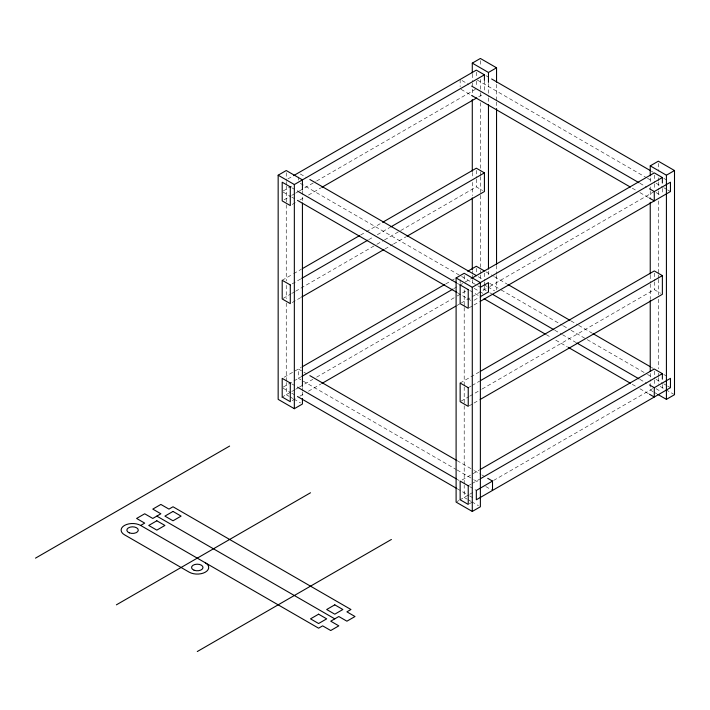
<?xml version="1.0" encoding="UTF-8"?>
<svg xmlns="http://www.w3.org/2000/svg" width="710" height="710" viewBox="0 0 710 710"><rect width="100%" height="100%" fill="white"/><g stroke="black" fill="none" stroke-linecap="round" stroke-linejoin="round"><path stroke-width="0.53" stroke-dasharray="3.55 2.66" d="M287.914 178.911L292.724 176.142M283.157 190.999L293.159 185.221M284.115 199.785L290.807 195.924M291.766 195.374L294.632 193.715M295.591 193.164L298.457 191.505M299.416 190.954L315.675 181.565M316.624 181.014L475.372 89.362M292.2 204.453L296.026 202.252M299.851 200.042L304.634 197.282M308.459 195.072L320.893 187.893M478.682 96.8L482.507 94.59M282.198 280.281L292.724 274.211M293.674 273.652L301.324 269.241M360.618 235.01L365.401 232.25M366.36 231.7L381.661 222.86M292.2 283.849L300.809 278.879M368.703 239.678L373.487 236.918M377.312 234.708L389.746 227.528M283.157 298.413L290.807 293.993M291.766 293.443L294.632 291.783M295.591 291.233L375.918 244.852M376.877 244.302L383.569 240.441M384.527 239.882L476.33 186.881L482.622 190.52M292.2 302.531L300.809 297.561M384.962 248.97L392.612 244.559M393.571 244L406.005 236.829M284.106 377.25L301.324 367.31M445.729 283.938L450.513 281.178M451.462 280.627L454.338 278.968M283.157 387.145L300.809 376.948M453.814 288.606L458.598 285.846M459.556 285.296L470.668 278.879M281.755 397.289L290.807 392.062M291.766 391.512L294.632 389.852M295.591 389.302L298.457 387.642M299.416 387.092L312.799 379.362M316.624 377.152L456.246 296.549M457.204 295.999L468.68 289.369M292.2 400.6L296.026 398.39M299.851 396.18L304.634 393.42M308.459 391.21L320.893 384.03M456.69 305.637L460.515 303.427M461.464 302.877L488.844 287.071M489.793 286.512L654.283 191.549M474.085 300.259L479.472 297.144M469.195 307.749L473.02 305.54M473.978 304.989L479.72 301.67M460.151 383.018L479.277 371.978M469.195 387.136L471.112 386.036M472.061 385.477L479.72 381.066M461.109 401.15L468.76 396.73M469.718 396.18L481.194 389.55M482.143 389L654.283 289.618L660.566 293.257M469.195 405.818L473.02 403.608M473.978 403.058L479.72 399.748M462.068 479.987L479.277 470.047M469.195 485.205L471.112 484.105M472.061 483.554L479.72 479.135M457.009 501.588L458.802 500.55M459.698 500.026L468.76 494.799M469.718 494.249L474.493 491.489M493.619 480.448L652.934 388.468M469.195 503.887L473.02 501.677M485.888 75.65L488.764 77.31M651.327 171.172L653.244 172.273M663.761 178.343L666.628 180.003M477.289 80.026L646.553 177.748M647.502 178.299L652.286 181.059M656.111 183.269L662.803 187.138M663.761 187.688L666.628 189.339M667.586 189.898L670.453 191.549M462.068 80.576L468.76 84.446M639.932 183.269L646.632 187.138M656.075 192.587L660.566 195.188M461.109 89.362L470.668 94.883M632.282 188.194L636.107 190.404M639.932 192.614L648.541 197.575M485.888 271.797L493.539 276.208M494.497 276.767L506.931 283.938M571 320.929L577.691 324.798M578.65 325.349L592.042 333.079M651.327 367.31L653.244 368.41M663.761 374.489L666.628 376.14M300.294 173.977L307.004 177.846M478.238 276.714L483.066 279.5M489.714 283.343L500.239 289.414M501.189 289.964L562.391 325.304M563.349 325.855L570.041 329.715M571 330.274L586.3 339.105M587.259 339.655L646.553 373.886M647.502 374.436L652.286 377.205M656.111 379.406L662.803 383.276M663.761 383.826L666.628 385.486M667.586 386.036L670.453 387.687M484.176 284.817L487.033 286.467M487.983 287.017L494.648 290.86M660.229 386.453L664.986 389.204M665.936 389.755L673.55 394.148M300.294 183.322L488.844 292.174M489.793 292.724L491.71 293.833M554.821 330.274L561.521 334.135M562.471 334.685L575.863 342.415M639.932 379.406L646.632 383.276M656.075 388.725L660.566 391.325M474.191 288.384L478.948 291.135M479.898 291.686L482.756 293.328M653.085 391.671L650.236 390.03L650.236 382.299M654.043 392.222L656.892 393.873M291.766 187.733L294.641 189.392M457.284 283.29L460.151 284.95M469.718 290.47L481.194 297.099M546.221 334.641L550.995 337.401M555.779 340.161L567.254 346.791M632.282 384.332L636.107 386.542M639.932 388.752L648.541 393.722M283.157 192.108L290.816 196.519M291.766 197.078L294.641 198.729M457.284 292.635L466.683 298.058M467.615 298.599L471.351 300.756M306.986 373.984L298.377 369.014L298.377 378.35L456.166 469.452M457.125 460.657L473.384 470.047M474.333 470.597L481.034 474.466M481.983 475.017L484.859 476.676M457.125 470.002L473.384 479.383M474.333 479.942L479.117 482.702M485.809 486.563L492.509 490.433M291.766 383.87L294.632 385.53M457.204 479.383L459.113 480.492M469.638 486.563L476.33 490.433M283.157 388.246L290.807 392.657M291.766 393.216L294.632 394.866M457.204 488.728L468.68 495.349M469.638 495.908L474.413 498.668M289.103 396.34L286.245 394.698L286.245 382.548M290.053 396.89L292.911 398.541M293.86 399.091L300.525 402.934M467.047 499.086L464.198 497.435L464.198 485.285M468.005 499.636L470.854 501.278M471.813 501.828L478.469 505.671M662.368 188.532L662.368 194.025M662.368 384.669L662.368 390.163M658.321 163.406L658.321 171.137M658.321 177.757L658.321 181.077M658.321 182.177L658.321 189.907M658.321 191.008L658.321 196.528M658.321 200.948L658.321 273.829M658.321 274.93L658.321 278.249M658.321 279.349L658.321 294.81M658.321 299.23L658.321 368.792M658.321 373.211L658.321 376.522M658.321 377.622L658.321 384.252M654.283 175.068L654.283 182.763M654.283 183.863L654.283 189.357M654.283 273.137L654.283 280.832M654.283 281.932L654.283 289.618M654.283 371.206L654.283 378.9M654.283 380.001L654.283 385.495M650.236 178.015L650.236 182.434M650.236 186.845L650.236 190.156M650.236 191.265L650.236 198.995M650.236 275.187L650.236 282.917M650.236 284.018L650.236 299.478M650.236 373.46L650.236 381.19M496.547 84.366L496.547 100.926M496.547 102.027L496.547 108.657M496.547 265.46L496.547 274.291M496.547 275.391L496.547 289.751M488.462 83.514L488.462 96.764M488.462 97.865L488.462 103.385M488.462 271.229L488.462 275.649M484.415 80.301L484.415 91.288M484.415 273.137L484.415 280.832M484.415 281.932L484.415 285.225M484.415 286.325L484.415 289.627M480.377 60.669L480.377 66.19M480.377 79.44L480.377 91.59M480.377 92.691L480.377 98.211M480.377 102.63L480.377 171.092M480.377 172.193L480.377 175.503M480.377 176.612L480.377 194.283M480.377 195.383L480.377 269.365M480.377 270.474L480.377 273.785M480.377 274.885L480.377 280.406M476.33 72.207L476.33 77.399M476.33 81.118L476.33 86.62M476.33 170.4L476.33 178.095M476.33 179.195L476.33 186.881M476.33 268.344L476.33 273.536M472.283 74.168L472.283 81.898M472.283 83.008L472.283 96.258M472.283 172.45L472.283 177.97M472.283 182.39L472.283 195.64M472.283 270.723L472.283 274.033M472.283 275.143L472.283 278.453M472.283 279.562L472.283 285.083M464.198 275.48L464.198 281M464.198 289.84L464.198 306.4M464.198 307.51L464.198 385.903M464.198 387.012L464.198 404.682M464.198 405.783L464.198 484.184M460.151 79.476L460.151 86.735M460.151 279.767L460.151 283.911M302.424 190.919L302.424 201.959M302.424 387.474L302.424 390.784M302.424 391.893L302.424 397.414M298.377 177.021L298.377 180.136M286.245 172.743L286.245 180.473M286.245 181.582L286.245 184.893M286.245 185.993L286.245 203.663M286.245 204.764L286.245 280.956M286.245 285.376L286.245 298.626M286.245 303.046L286.245 381.447"/><path stroke-width="1.06" d="M302.424 398.514L302.424 404.034L294.339 408.703L278.16 399.366L278.16 175.21L286.245 170.533L302.424 179.879L302.424 189.819M472.283 73.068L472.283 63.128L480.377 58.46L496.547 67.796L496.547 82.156M293.62 175.618L476.33 70.13L484.415 74.807L484.415 80.301M278.16 175.21L294.339 184.547L484.415 74.807M472.283 63.128L488.462 72.464L496.547 67.796M321.852 187.342L476.765 97.9M302.283 268.691L359.659 235.56M382.61 222.31L476.33 168.199L484.415 172.876L484.415 191.549L406.954 236.27M301.768 278.329L367.753 240.228M390.704 226.978L484.415 172.876M301.768 297.002L384.003 249.521M302.283 366.759L444.771 284.488M456.104 277.947L464.198 273.279L480.377 282.615L480.377 506.771L472.283 511.44L456.104 502.103L456.104 277.947L472.283 287.284L662.368 177.544L662.368 183.038M467.721 271.238L476.33 266.277L484.415 270.945M650.236 175.805L650.236 165.865L658.321 161.197L674.5 170.533L674.5 394.698L666.415 399.366L657.851 394.423M301.768 376.398L452.865 289.165M471.626 278.32L654.283 172.876L662.368 177.544M650.236 165.865L666.415 175.21L674.5 170.533M480.377 287.284L488.462 282.615L488.462 291.952L480.377 296.629M321.852 383.48L455.731 306.188M649.499 188.789L654.283 191.549L670.453 182.213L670.453 191.549L480.67 301.12M35.5 558.14L229.623 446.066M140.651 525.453L144.698 523.119L136.604 518.451L144.698 513.783L152.783 518.451L160.877 513.783L152.783 509.105L160.877 504.437L168.962 509.105L173.009 506.771L350.953 609.508L346.915 611.842L355 616.52L346.915 621.188L338.821 616.52L330.736 621.188L338.821 625.856L330.736 630.524L322.642 625.856L318.604 628.19L140.651 525.453A11.44 6.603 0 0 0 124.472 525.453A11.44 6.603 0 0 0 124.472 534.79L189.179 572.153A11.44 6.603 0 0 0 205.359 572.153A11.44 6.603 0 0 0 205.359 562.817M480.235 371.428L654.283 270.945L662.368 275.613L662.368 294.295L480.67 399.189M480.67 380.516L662.368 275.613M116.387 604.84L310.51 492.767M480.235 469.496L654.283 369.014L662.368 373.682L662.368 379.175M480.67 478.584L662.368 373.682M197.273 651.54L391.396 539.467M492.509 490.433L492.509 481.087L476.33 490.433L476.33 499.769L670.453 387.687L670.453 378.35L654.283 387.687L649.499 384.927M491.631 78.97L650.378 170.613M471.626 86.096L638.982 182.718M471.626 95.442L630.373 187.085M649.499 198.134L654.283 200.894L654.283 191.549M507.89 284.488L570.041 320.379M592.992 333.629L650.378 366.759M309.871 179.506L476.543 275.728M492.669 294.384L553.871 329.715M576.822 342.974L638.982 378.856M297.508 191.052L456.326 282.74M484.06 298.759L545.262 334.09M568.213 347.341L630.373 383.231M649.499 394.272L654.283 397.032L654.283 387.687M297.508 200.389L456.326 292.076M309.853 375.634L456.166 460.107M487.726 478.327L492.509 481.087M297.499 387.181L456.246 478.833M297.499 396.526L456.246 488.178M156.83 516.117L334.783 618.854M666.415 175.21L666.415 399.366M650.236 202.306L650.236 274.078M650.236 300.587L650.236 371.25M496.547 108.657L496.547 264.351M488.462 72.464L488.462 82.404M488.462 104.494L488.462 269.019M472.283 99.569L472.283 171.341M472.283 197.841L472.283 269.623M472.283 287.284L472.283 511.44M302.424 203.069L302.424 386.364M294.339 184.547L294.339 408.703M156.83 520.785L148.736 525.453L156.83 530.121L164.915 525.453L156.83 520.785M173.009 511.44L164.915 516.117L173.009 520.785L181.094 516.117L173.009 511.44M318.604 614.185L310.51 618.854L318.604 623.522L326.689 618.854L318.604 614.185M334.783 604.84L326.689 609.508L334.783 614.185L342.868 609.508L334.783 604.84M290.292 186.881L282.198 182.213L282.198 200.894L290.292 205.563L290.292 186.881M468.236 289.618L460.151 284.95L460.151 303.632L468.236 308.3L468.236 289.618M290.292 284.95L282.198 280.281L282.198 298.963L290.292 303.632L290.292 284.95M468.236 387.687L460.151 383.018L460.151 401.7L468.236 406.368L468.236 387.687M290.292 383.018L282.198 378.35L282.198 397.032L290.292 401.7L290.292 383.018M468.236 485.755L460.151 481.087L460.151 499.769L468.236 504.437L468.236 485.755M194.07 570.219A5.716 3.301 0 0 0 202.98 567.716A5.716 3.301 0 0 0 194.771 564.512A5.716 3.301 0 0 0 194.07 570.219M129.353 532.855A5.716 3.301 0 0 0 138.273 530.361A5.716 3.301 0 0 0 130.063 527.157A5.716 3.301 0 0 0 129.353 532.855"/></g></svg>
